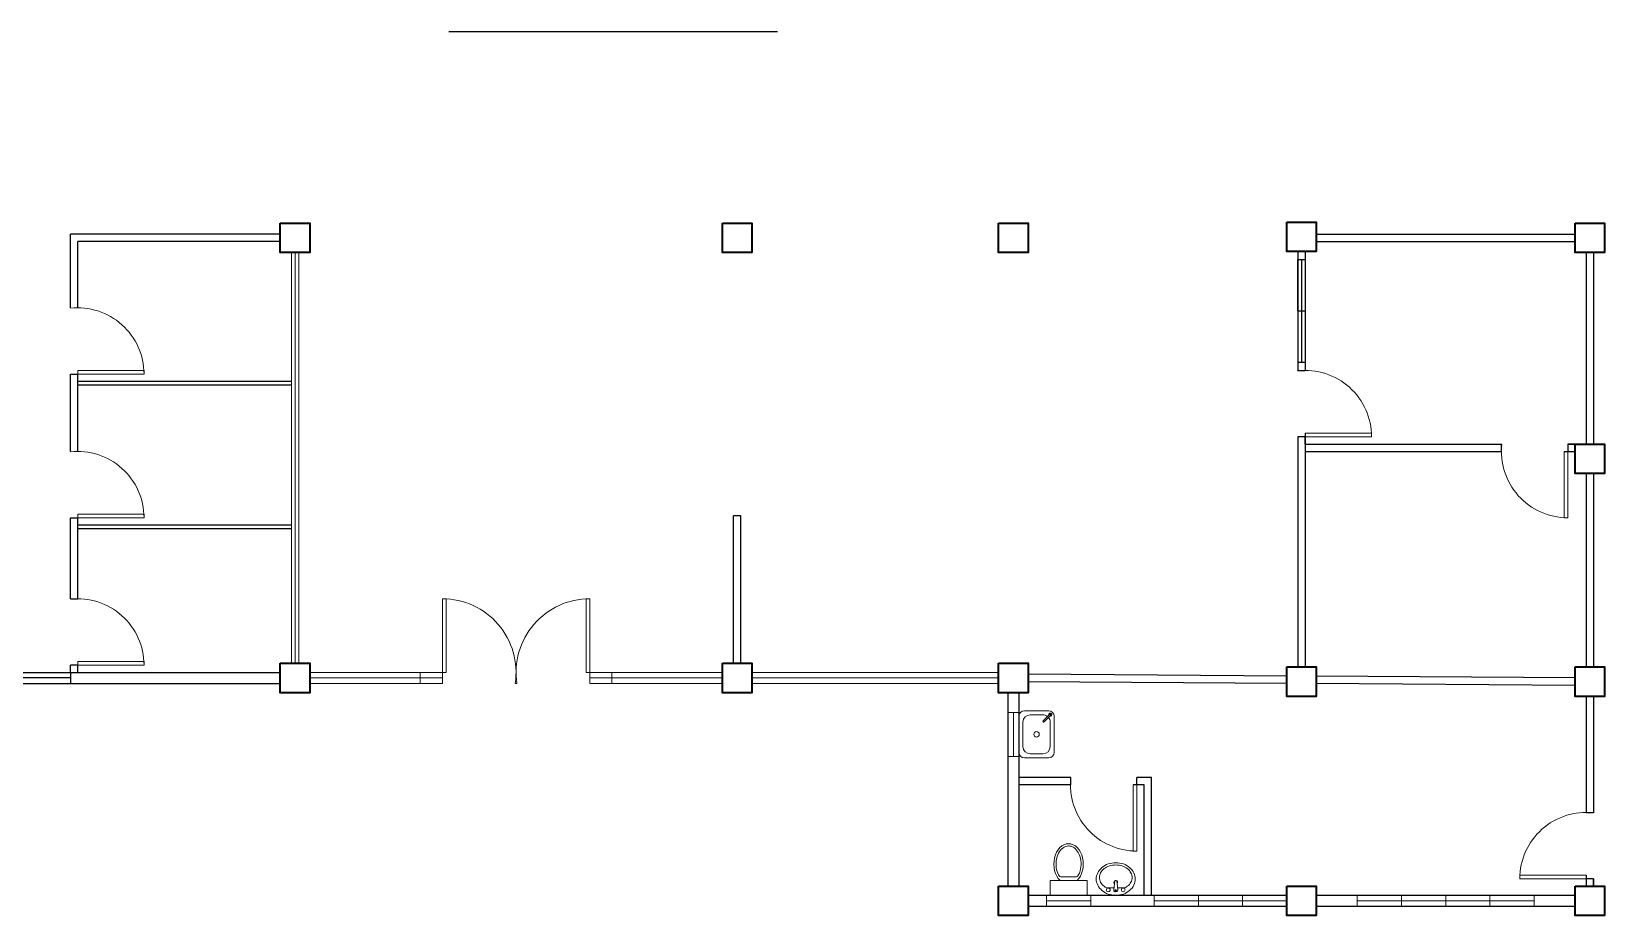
# Model space of a CAD drawing. Header units: millimetres. Extents: x 63005 to 126950, y 36019 to 74749.
# Drawn here: x 63173.73 to 63195.09, y 36870.96 to 36882.97 of the extents above; entities that cross this region are included whole.
import ezdxf

# ---------------------------------------------------------------- set-up
doc = ezdxf.new("R2010")
doc.units = ezdxf.units.MM
doc.header["$LTSCALE"] = 0.04

msp = doc.modelspace()

# ---------------------------------------------------------------- linework, layer by layer
at = {"color": 8, "lineweight": 25}
for p, q in [((63179.399, 36882.965), (63183.862, 36882.965)), ((63174.262, 36879.213), (63174.262, 36880.213)), ((63177.112, 36880.213), (63174.262, 36880.213)), ((63174.362, 36879.207), (63174.362, 36880.113)), ((63174.362, 36879.207), (63174.362, 36880.113)), ((63177.112, 36880.113), (63174.362, 36880.113)), ((63191.174, 36880.213), (63194.687, 36880.213)), ((63191.174, 36880.113), (63194.687, 36880.113)), ((63190.924, 36879.978), (63190.924, 36878.357)), ((63191.024, 36879.978), (63191.024, 36878.363)), ((63191.024, 36879.978), (63191.024, 36878.363)), ((63194.837, 36879.963), (63194.837, 36877.363)), ((63194.937, 36879.963), (63194.937, 36877.363)), ((63174.262, 36877.263), (63174.262, 36878.313)), ((63174.262, 36878.313), (63174.362, 36878.313)), ((63174.362, 36877.257), (63174.362, 36878.313)), ((63174.362, 36877.257), (63174.362, 36878.313)), ((63177.262, 36878.213), (63174.362, 36878.213)), ((63177.262, 36878.163), (63174.362, 36878.163)), ((63190.924, 36878.363), (63191.024, 36878.363)), ((63190.924, 36877.463), (63190.924, 36874.338)), ((63191.024, 36877.463), (63190.924, 36877.463)), ((63191.024, 36877.513), (63191.024, 36874.338)), ((63191.024, 36877.363), (63193.692, 36877.363)), ((63193.687, 36877.263), (63193.687, 36877.363)), ((63194.587, 36877.363), (63194.837, 36877.363)), ((63194.687, 36877.363), (63194.587, 36877.363)), ((63194.587, 36877.363), (63194.587, 36877.263)), ((63191.024, 36877.263), (63193.687, 36877.263)), ((63194.537, 36877.263), (63194.687, 36877.263)), ((63194.837, 36876.963), (63194.837, 36874.338)), ((63194.937, 36876.963), (63194.937, 36874.338)), ((63174.262, 36875.263), (63174.262, 36876.363)), ((63174.262, 36876.363), (63174.362, 36876.363)), ((63174.362, 36875.257), (63174.362, 36876.363)), ((63174.362, 36875.257), (63174.362, 36876.363)), ((63177.262, 36876.263), (63174.362, 36876.263)), ((63183.262, 36874.388), (63183.262, 36876.388)), ((63183.362, 36876.388), (63183.262, 36876.388)), ((63183.362, 36874.388), (63183.362, 36876.388)), ((63177.262, 36876.213), (63174.362, 36876.213)), ((63174.262, 36874.263), (63174.262, 36874.363)), ((63174.362, 36874.363), (63174.262, 36874.363)), ((63174.362, 36874.263), (63174.362, 36874.363)), ((63174.362, 36874.263), (63174.362, 36874.363)), ((63174.362, 36874.263), (63174.362, 36874.363)), ((63171.512, 36874.263), (63177.112, 36874.263)), ((63171.512, 36874.113), (63177.112, 36874.113)), ((63190.774, 36874.114), (63187.261, 36874.138)), ((63190.774, 36874.214), (63187.262, 36874.238)), ((63194.687, 36874.188), (63191.174, 36874.212)), ((63194.686, 36874.088), (63191.174, 36874.112)), ((63186.987, 36873.988), (63186.987, 36871.363)), ((63187.137, 36873.988), (63187.137, 36871.363)), ((63194.837, 36873.938), (63194.837, 36872.363)), ((63194.937, 36873.938), (63194.937, 36872.357)), ((63187.842, 36872.838), (63187.137, 36872.838)), ((63187.837, 36872.838), (63187.837, 36872.738)), ((63188.937, 36872.838), (63188.737, 36872.838)), ((63188.737, 36872.738), (63188.737, 36872.838)), ((63188.937, 36871.238), (63188.937, 36872.838)), ((63187.837, 36872.738), (63187.137, 36872.738)), ((63188.837, 36872.738), (63188.687, 36872.738)), ((63188.837, 36872.738), (63188.737, 36872.738)), ((63188.837, 36871.238), (63188.837, 36872.738)), ((63194.837, 36872.363), (63194.937, 36872.363)), ((63194.837, 36871.513), (63194.837, 36871.363)), ((63194.937, 36871.463), (63194.837, 36871.463)), ((63194.937, 36871.463), (63194.937, 36871.363)), ((63194.937, 36871.363), (63194.937, 36871.463)), ((63187.262, 36871.238), (63190.774, 36871.238)), ((63187.262, 36871.238), (63188.837, 36871.238)), ((63191.174, 36871.238), (63194.687, 36871.238)), ((63187.262, 36871.088), (63190.774, 36871.088)), ((63191.174, 36871.088), (63194.687, 36871.088))]:
    msp.add_line(p, q, dxfattribs=at)
at = {"color": 8, "lineweight": 9}
for p, q in [((63177.262, 36879.963), (63177.262, 36874.388)), ((63177.312, 36879.963), (63177.312, 36874.388)), ((63177.362, 36879.963), (63177.362, 36874.388)), ((63177.512, 36874.263), (63179.362, 36874.263)), ((63179.362, 36874.263), (63177.512, 36874.263)), ((63179.012, 36874.188), (63177.512, 36874.188)), ((63177.512, 36874.113), (63179.312, 36874.113)), ((63179.312, 36874.263), (63179.012, 36874.263)), ((63179.012, 36874.263), (63179.012, 36874.113)), ((63179.012, 36874.188), (63179.312, 36874.188)), ((63179.312, 36874.263), (63179.312, 36874.113)), ((63181.262, 36874.263), (63183.112, 36874.263)), ((63183.112, 36874.263), (63181.262, 36874.263)), ((63181.312, 36874.263), (63181.312, 36874.113)), ((63181.312, 36874.263), (63181.612, 36874.263)), ((63181.612, 36874.188), (63181.312, 36874.188)), ((63181.312, 36874.113), (63183.112, 36874.113)), ((63181.612, 36874.263), (63181.612, 36874.113)), ((63181.612, 36874.188), (63183.112, 36874.188)), ((63183.512, 36874.263), (63186.862, 36874.263)), ((63183.512, 36874.188), (63186.862, 36874.188)), ((63183.512, 36874.113), (63186.862, 36874.113)), ((63187.137, 36873.721), (63186.987, 36873.721)), ((63187.062, 36873.721), (63187.062, 36873.121)), ((63186.987, 36873.668), (63186.987, 36873.068)), ((63186.987, 36873.121), (63187.137, 36873.121)), ((63187.562, 36871.438), (63187.562, 36871.238)), ((63188.062, 36871.438), (63187.562, 36871.438)), ((63187.902, 36871.488), (63187.721, 36871.488)), ((63188.062, 36871.238), (63188.062, 36871.438)), ((63188.438, 36871.436), (63188.424, 36871.314)), ((63188.467, 36871.436), (63188.48, 36871.314)), ((63187.512, 36871.238), (63187.512, 36871.088)), ((63187.512, 36871.163), (63188.112, 36871.163)), ((63187.562, 36871.238), (63188.062, 36871.238)), ((63188.112, 36871.088), (63188.112, 36871.238)), ((63190.774, 36871.238), (63188.974, 36871.238)), ((63188.974, 36871.163), (63190.774, 36871.163)), ((63189.574, 36871.088), (63189.574, 36871.238)), ((63189.574, 36871.238), (63190.174, 36871.238)), ((63190.174, 36871.238), (63190.174, 36871.088)), ((63191.731, 36871.238), (63192.931, 36871.238)), ((63194.131, 36871.163), (63191.731, 36871.163)), ((63192.331, 36871.238), (63192.331, 36871.088)), ((63192.931, 36871.088), (63192.931, 36871.238)), ((63192.931, 36871.238), (63194.131, 36871.238)), ((63193.531, 36871.238), (63193.531, 36871.088)), ((63187.512, 36871.088), (63188.112, 36871.088)), ((63188.974, 36871.088), (63189.574, 36871.088)), ((63192.931, 36871.088), (63191.731, 36871.088)), ((63192.931, 36871.088), (63194.131, 36871.088))]:
    msp.add_line(p, q, dxfattribs=at)
at = {"color": 8, "lineweight": -2}
for p, q in [((63190.924, 36879.171), (63190.924, 36879.871)), ((63190.924, 36879.871), (63191.024, 36879.871)), ((63190.974, 36879.871), (63190.974, 36878.471)), ((63191.024, 36879.871), (63191.024, 36878.471)), ((63190.924, 36879.171), (63191.024, 36879.171)), ((63191.024, 36878.471), (63190.924, 36878.471)), ((63190.924, 36878.357), (63190.924, 36878.363)), ((63191.024, 36877.363), (63191.024, 36877.463)), ((63174.262, 36875.263), (63174.362, 36875.263)), ((63174.262, 36874.188), (63171.512, 36874.188)), ((63174.262, 36874.263), (63174.262, 36874.113)), ((63187.842, 36872.838), (63187.837, 36872.838))]:
    msp.add_line(p, q, dxfattribs=at)
at = {"color": 8, "lineweight": 13}
for p, q in [((63174.362, 36878.313), (63174.362, 36878.363)), ((63175.262, 36878.363), (63174.362, 36878.363)), ((63174.362, 36878.313), (63175.262, 36878.313)), ((63175.262, 36878.313), (63175.262, 36878.363)), ((63191.024, 36877.513), (63191.024, 36877.463)), ((63191.924, 36877.513), (63191.024, 36877.513)), ((63191.024, 36877.463), (63191.924, 36877.463)), ((63191.924, 36877.463), (63191.924, 36877.513)), ((63194.587, 36877.263), (63194.537, 36877.263)), ((63194.537, 36876.363), (63194.537, 36877.263)), ((63194.587, 36877.263), (63194.587, 36876.363)), ((63174.362, 36876.363), (63174.362, 36876.413)), ((63175.262, 36876.413), (63174.362, 36876.413)), ((63174.362, 36876.363), (63175.262, 36876.363)), ((63175.262, 36876.363), (63175.262, 36876.413)), ((63194.587, 36876.363), (63194.537, 36876.363)), ((63179.312, 36874.263), (63179.312, 36875.263)), ((63179.312, 36875.263), (63179.362, 36875.263)), ((63179.362, 36875.263), (63179.362, 36874.263)), ((63181.312, 36875.263), (63181.262, 36875.263)), ((63181.262, 36875.263), (63181.262, 36874.263)), ((63181.312, 36874.263), (63181.312, 36875.263)), ((63174.362, 36874.363), (63174.362, 36874.413)), ((63175.262, 36874.413), (63174.362, 36874.413)), ((63174.362, 36874.363), (63175.262, 36874.363)), ((63175.262, 36874.363), (63175.262, 36874.413)), ((63179.362, 36874.263), (63179.312, 36874.263)), ((63180.301, 36874.113), (63180.323, 36874.113)), ((63181.262, 36874.263), (63181.312, 36874.263)), ((63188.687, 36871.838), (63188.687, 36872.738)), ((63188.737, 36872.738), (63188.737, 36871.838)), ((63188.737, 36871.838), (63188.687, 36871.838)), ((63193.937, 36871.463), (63193.937, 36871.513)), ((63193.937, 36871.513), (63194.837, 36871.513)), ((63194.837, 36871.463), (63193.937, 36871.463)), ((63194.837, 36871.463), (63194.837, 36871.513))]:
    msp.add_line(p, q, dxfattribs=at)
at = {"color": 8, "lineweight": 9, "ltscale": 0.4}
for p, q in [((63187.542, 36873.743), (63187.212, 36873.743)), ((63187.462, 36873.688), (63187.292, 36873.688)), ((63187.558, 36873.696), (63187.466, 36873.605)), ((63187.57, 36873.683), (63187.479, 36873.592)), ((63187.137, 36873.668), (63187.137, 36873.178)), ((63187.192, 36873.588), (63187.192, 36873.258)), ((63187.562, 36873.258), (63187.562, 36873.588)), ((63187.617, 36873.178), (63187.617, 36873.668)), ((63187.212, 36873.103), (63187.542, 36873.103)), ((63187.292, 36873.158), (63187.462, 36873.158))]:
    msp.add_line(p, q, dxfattribs=at)
at = {"color": 8, "lineweight": 35}
for points in [[(63177.112, 36880.363), (63177.512, 36880.363), (63177.512, 36879.963), (63177.112, 36879.963)], [(63183.112, 36880.363), (63183.512, 36880.363), (63183.512, 36879.963), (63183.112, 36879.963)], [(63186.862, 36880.363), (63187.262, 36880.363), (63187.262, 36879.963), (63186.862, 36879.963)], [(63190.774, 36880.378), (63191.174, 36880.378), (63191.174, 36879.978), (63190.774, 36879.978)], [(63194.687, 36880.363), (63195.087, 36880.363), (63195.087, 36879.963), (63194.687, 36879.963)], [(63194.687, 36877.363), (63195.087, 36877.363), (63195.087, 36876.963), (63194.687, 36876.963)], [(63177.112, 36874.388), (63177.512, 36874.388), (63177.512, 36873.988), (63177.112, 36873.988)], [(63183.112, 36874.388), (63183.512, 36874.388), (63183.512, 36873.988), (63183.112, 36873.988)], [(63186.862, 36874.388), (63187.262, 36874.388), (63187.262, 36873.988), (63186.862, 36873.988)], [(63190.774, 36874.338), (63191.174, 36874.338), (63191.174, 36873.938), (63190.774, 36873.938)], [(63194.687, 36874.338), (63195.087, 36874.338), (63195.087, 36873.938), (63194.687, 36873.938)], [(63186.862, 36871.363), (63187.262, 36871.363), (63187.262, 36870.963), (63186.862, 36870.963)], [(63190.774, 36871.363), (63191.174, 36871.363), (63191.174, 36870.963), (63190.774, 36870.963)], [(63194.687, 36871.363), (63195.087, 36871.363), (63195.087, 36870.963), (63194.687, 36870.963)]]:
    msp.add_lwpolyline(points, close=True, dxfattribs=at)
at = {"color": 8, "lineweight": 9}
for points in [[(63190.924, 36879.871), (63191.024, 36879.871), (63191.024, 36878.471), (63190.924, 36878.471)], [(63171.512, 36874.263), (63174.262, 36874.263), (63174.262, 36874.113), (63171.512, 36874.113)], [(63186.987, 36873.721), (63187.137, 36873.721), (63187.137, 36873.121), (63186.987, 36873.121)], [(63187.512, 36871.238), (63188.112, 36871.238), (63188.112, 36871.088), (63187.512, 36871.088)], [(63187.512, 36871.238), (63188.112, 36871.238), (63188.112, 36871.088), (63187.512, 36871.088)], [(63188.974, 36871.238), (63190.774, 36871.238), (63190.774, 36871.088), (63188.974, 36871.088)], [(63188.974, 36871.238), (63190.774, 36871.238), (63190.774, 36871.088), (63188.974, 36871.088)], [(63191.731, 36871.238), (63194.131, 36871.238), (63194.131, 36871.088), (63191.731, 36871.088)], [(63191.731, 36871.238), (63194.131, 36871.238), (63194.131, 36871.088), (63191.731, 36871.088)]]:
    msp.add_lwpolyline(points, close=True, dxfattribs=at)
msp.add_lwpolyline([(63188.717, 36871.459, 0.11576), (63188.698, 36871.541, 0.104047), (63188.64, 36871.615, 0.090875), (63188.556, 36871.663, 0.083344), (63188.452, 36871.68, 0.083344), (63188.349, 36871.663, 0.090875), (63188.265, 36871.615, 0.104047), (63188.207, 36871.541, 0.11576), (63188.187, 36871.459, 0.11576), (63188.207, 36871.376, 0.104047), (63188.265, 36871.303, 0.090875), (63188.349, 36871.255, 0.083344), (63188.452, 36871.238, 0.083344), (63188.556, 36871.255, 0.090875), (63188.64, 36871.303, 0.104047), (63188.698, 36871.376, 0.11576)], format="xyb", close=True, dxfattribs=at)
for points in [[(63188.675, 36871.48, 0.124838), (63188.659, 36871.542, 0.105788), (63188.609, 36871.6, 0.086697), (63188.54, 36871.636, 0.076776), (63188.452, 36871.65, 0.076776), (63188.365, 36871.636, 0.086697), (63188.295, 36871.6, 0.105788), (63188.246, 36871.542, 0.124838), (63188.23, 36871.48, 0.124838), (63188.246, 36871.417, 0.105788), (63188.295, 36871.36, 0.040067), (63188.326, 36871.34), (63188.428, 36871.34, 0.040067)], [(63188.477, 36871.34), (63188.579, 36871.34, 0.040067), (63188.609, 36871.36, 0.105788), (63188.659, 36871.417, 0.124838), (63188.675, 36871.48, 0.124838)]]:
    msp.add_lwpolyline(points, format="xyb", dxfattribs=at)
at = {"color": 8, "lineweight": 9, "ltscale": 0.4}
msp.add_circle((63187.377, 36873.423), 0.0375, dxfattribs=at)
at = {"color": 8, "lineweight": 9}
for centre, radius in [((63188.351, 36871.311), 0.0255), ((63188.554, 36871.311), 0.0255), ((63188.452, 36871.304), 0.0095)]:
    msp.add_circle(centre, radius, dxfattribs=at)
at = {"color": 8, "lineweight": 13}
for centre, radius, start, end in [((63174.362, 36878.313), 0.9, 0, 96.3794), ((63191.024, 36877.463), 0.9, 0, 96.3794), ((63194.587, 36877.263), 0.9, 173.6206, 270), ((63174.362, 36876.363), 0.9, 0, 96.3794), ((63174.362, 36874.363), 0.9, 0, 96.3794), ((63179.312, 36874.263), 1, 351.3731, 90), ((63181.312, 36874.263), 1, 90, 188.6269), ((63188.737, 36872.738), 0.9, 173.6206, 270), ((63194.837, 36871.463), 0.9, 83.6206, 180)]:
    msp.add_arc(centre, radius, start, end, dxfattribs=at)
at = {"color": 8, "lineweight": 9, "ltscale": 0.4}
for centre, radius, start, end in [((63187.212, 36873.668), 0.075, 90, 180), ((63187.292, 36873.588), 0.1, 90, 180), ((63187.462, 36873.588), 0.1, 50.0132, 90), ((63187.542, 36873.668), 0.075, 0, 90), ((63187.564, 36873.69), 0.0217, 248.7565, 201.2435), ((63187.564, 36873.69), 0.0145, 262.0499, 187.9501), ((63187.564, 36873.69), 0.00874, 315, 135), ((63187.473, 36873.598), 0.00874, 135, 315), ((63187.462, 36873.588), 0.1, 0, 39.9868), ((63187.292, 36873.258), 0.1, 180, 270), ((63187.462, 36873.258), 0.1, 270, 0), ((63187.212, 36873.178), 0.075, 180, 270), ((63187.542, 36873.178), 0.075, 270, 0)]:
    msp.add_arc(centre, radius, start, end, dxfattribs=at)
at = {"color": 8, "lineweight": 9}
for centre, radius, start, end in [((63187.721, 36871.538), 0.05, 208.0084, 270), ((63187.902, 36871.538), 0.05, 270, 331.8499), ((63188.452, 36871.413), 0.025, 126.3068, 221.2022), ((63188.452, 36871.342), 0.0948, 81.2026, 98.7974), ((63188.452, 36871.413), 0.025, 71.3793, 108.6207), ((63188.452, 36871.413), 0.025, 318.7978, 53.6932), ((63188.452, 36871.311), 0.028, 173.7545, 6.2455)]:
    msp.add_arc(centre, radius, start, end, dxfattribs=at)
msp.add_ellipse((63187.812, 36871.663), major_axis=(0, -0.275), ratio=0.727273, start_param=0.612555, end_param=5.670631, dxfattribs=at)
msp.add_open_spline([(63187.947, 36871.514), (63187.955, 36871.531), (63187.963, 36871.549), (63187.99, 36871.64), (63187.984, 36871.727), (63187.927, 36871.859), (63187.877, 36871.9), (63187.779, 36871.914), (63187.726, 36871.888), (63187.652, 36871.776), (63187.634, 36871.693), (63187.65, 36871.579), (63187.662, 36871.544), (63187.677, 36871.514)], degree=3, knots=[0.937253, 0.937253, 0.937253, 0.937253, 1.185372, 1.185372, 2.113864, 2.113864, 3.042356, 3.042356, 3.970847, 3.970847, 4.899339, 4.899339, 5.346062, 5.346062, 5.346062, 5.346062], dxfattribs=at)

doc.saveas('drawing.dxf')
